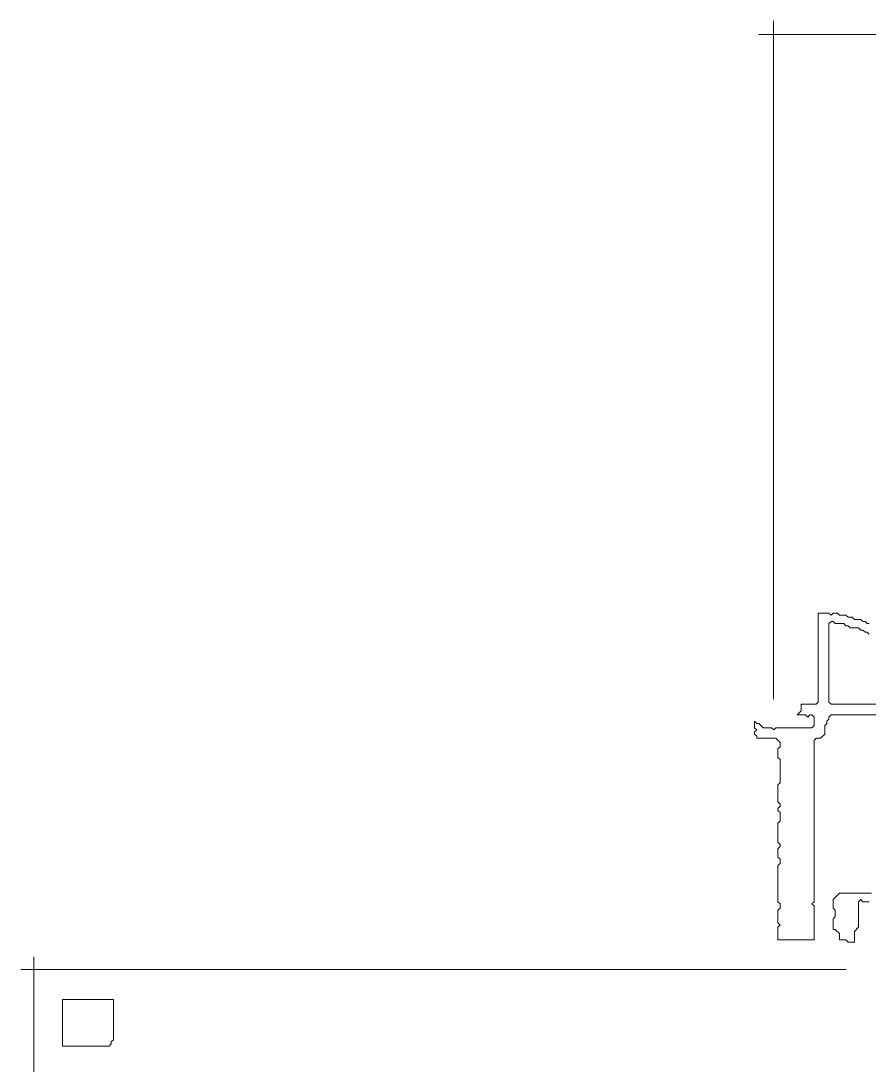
# Model space of a CAD drawing. Header units: millimetres. Extents: x 4 to 412, y 4 to 290.
# Drawn here: x 79.64 to 114.63, y 181.54 to 224.62 of the extents above; entities that cross this region are included whole.
import ezdxf

# ---------------------------------------------------------------- set-up
doc = ezdxf.new("R2010")
doc.units = ezdxf.units.MM
for name, color, linetype, lineweight in [('TRACE_CURVE', 6, 'Continuous', 0), ('TRACE_STRAIGHT', 5, 'Continuous', 0), ('TRACE_TEXT_SYMBOL', 6, 'Continuous', 0)]:
    doc.layers.add(name, color=color, linetype=linetype, lineweight=lineweight)

msp = doc.modelspace()

# ---------------------------------------------------------------- linework, layer by layer
at = {"layer": 'TRACE_CURVE', "color": 6}
for points in [[(112.533, 200.195), (112.533, 196.517), (112.445, 196.429), (111.832, 196.429), (111.832, 196.166), (111.657, 195.991), (112.008, 195.991), (112.095, 195.904), (112.183, 195.991), (112.27, 195.991), (112.358, 195.904), (112.358, 195.553), (112.27, 195.466), (110.782, 195.466), (110.694, 195.378), (110.606, 195.466), (110.256, 195.466), (110.081, 195.641), (109.993, 195.641), (109.906, 195.729), (109.906, 195.466), (109.993, 195.378), (109.906, 195.291), (109.906, 195.203), (109.993, 195.116), (109.993, 195.028), (110.782, 195.028), (110.957, 194.853), (110.957, 194.678), (110.869, 194.59), (110.869, 194.24), (110.957, 194.152), (110.957, 193.189), (110.869, 193.101), (110.869, 192.401), (110.957, 192.313), (110.957, 192.226), (110.869, 192.138), (110.869, 192.05), (110.957, 191.963), (110.957, 191.613), (110.869, 191.525), (110.869, 190.737), (110.957, 190.649), (110.957, 190.562), (110.869, 190.474), (110.869, 190.124), (110.957, 190.036), (110.957, 189.861), (110.869, 189.774), (110.869, 188.285), (110.957, 188.197), (110.957, 188.022), (110.869, 187.934), (110.869, 187.409), (110.957, 187.321), (110.869, 187.234), (110.869, 186.708), (112.358, 186.708), (112.358, 188.11), (112.27, 188.197), (112.358, 188.285), (112.358, 194.94), (112.445, 195.028)], [(114.635, 199.757), (114.547, 199.757), (114.46, 199.845), (114.372, 199.845), (114.284, 199.932), (114.022, 199.932), (113.934, 200.02), (113.759, 200.02), (113.671, 200.107), (113.409, 200.107), (113.321, 200.195), (113.146, 200.195), (113.058, 200.107), (112.971, 200.195), (112.533, 200.195)], [(116.649, 196.429), (113.058, 196.429), (112.971, 196.517), (112.971, 199.757), (113.058, 199.845), (113.146, 199.845), (113.234, 199.757), (113.584, 199.757), (113.671, 199.669), (113.759, 199.669), (113.847, 199.582), (114.197, 199.582), (114.284, 199.494), (114.372, 199.494), (114.46, 199.407), (114.547, 199.407), (114.635, 199.319)], [(112.445, 195.028), (112.621, 195.028), (112.796, 195.203), (112.796, 195.553), (112.883, 195.641), (112.883, 195.729), (112.971, 195.816), (112.971, 195.904), (113.058, 195.991), (115.248, 195.991)]]:
    msp.add_lwpolyline(points, dxfattribs=at)
at = {"layer": 'TRACE_STRAIGHT', "color": 5}
for p, q in [((110.678, 224.624), (110.678, 196.638)), ((110.085, 224.059), (128.3, 224.059)), ((80.174, 186.018), (80.174, 94.318)), ((79.641, 185.494), (113.682, 185.494))]:
    msp.add_line(p, q, dxfattribs=at)
at = {"layer": 'TRACE_TEXT_SYMBOL', "color": 6}
for points in [[(113.409, 188.635), (113.146, 188.372), (113.146, 188.022), (113.234, 187.934), (113.234, 187.672), (113.146, 187.584), (113.146, 187.146), (113.234, 187.146), (113.409, 186.971), (113.409, 186.708), (113.671, 186.708), (113.759, 186.621), (114.022, 186.621), (114.022, 187.059), (114.197, 187.234), (114.197, 188.285), (114.284, 188.372), (114.372, 188.285), (114.635, 188.285)], [(114.722, 188.635), (113.409, 188.635)]]:
    msp.add_lwpolyline(points, dxfattribs=at)
msp.add_lwpolyline([(81.357, 184.256), (81.357, 182.33), (83.283, 182.33), (83.371, 182.417), (83.371, 182.505), (83.458, 182.592), (83.458, 184.256)], close=True, dxfattribs=at)

doc.saveas('drawing.dxf')
